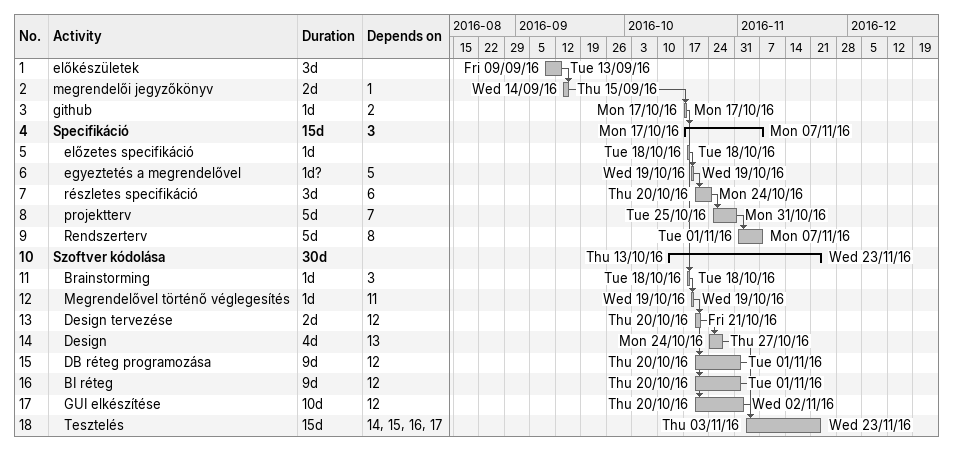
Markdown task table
| ID | Level | Task | Duration | Start | Finish | Predecessors |
|---|---|---|---|---|---|---|
| 1 | 1 | előkészületek | 3d | 2016-09-09 | 2016-09-13 |  |
| 2 | 1 | megrendelői jegyzőkönyv | 2d | 2016-09-14 | 2016-09-15 | 1 |
| 3 | 1 | github | 1d | 2016-10-17 | 2016-10-17 | 2 |
| 4 | 1 | **Specifikáció** | 15d | 2016-10-17 | 2016-11-07 | 3 |
| 5 | 2 | előzetes specifikáció | 1d | 2016-10-18 | 2016-10-18 |  |
| 6 | 2 | egyeztetés a megrendelővel | 1d? | 2016-10-19 | 2016-10-19 | 5 |
| 7 | 2 | részletes specifikáció | 3d | 2016-10-20 | 2016-10-24 | 6 |
| 8 | 2 | projektterv | 5d | 2016-10-25 | 2016-10-31 | 7 |
| 9 | 2 | Rendszerterv | 5d | 2016-11-01 | 2016-11-07 | 8 |
| 10 | 1 | **Szoftver kódolása** | 30d | 2016-10-13 | 2016-11-23 |  |
| 11 | 2 | Brainstorming | 1d | 2016-10-18 | 2016-10-18 | 3 |
| 12 | 2 | Megrendelővel történő véglegesítés | 1d | 2016-10-19 | 2016-10-19 | 11 |
| 13 | 2 | Design tervezése | 2d | 2016-10-20 | 2016-10-21 | 12 |
| 14 | 2 | Design | 4d | 2016-10-24 | 2016-10-27 | 13 |
| 15 | 2 | DB réteg programozása | 9d | 2016-10-20 | 2016-11-01 | 12 |
| 16 | 2 | BI réteg | 9d | 2016-10-20 | 2016-11-01 | 12 |
| 17 | 2 | GUI elkészítése | 10d | 2016-10-20 | 2016-11-02 | 12 |
| 18 | 2 | Tesztelés | 15d | 2016-11-03 | 2016-11-23 | 14, 15, 16, 17 |
